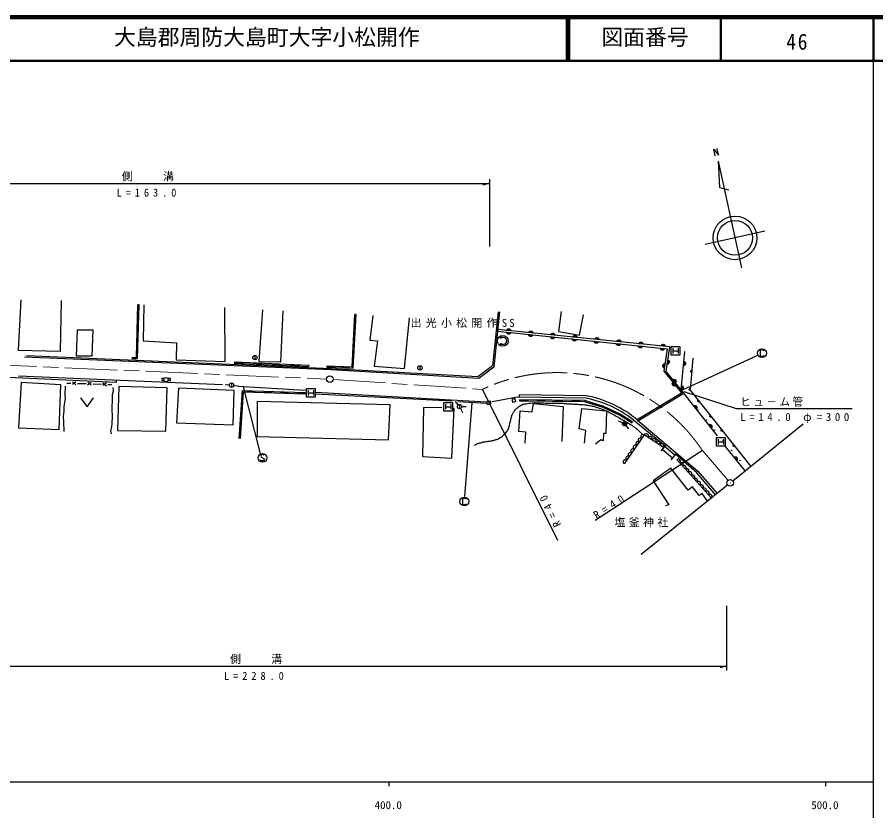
# Model space of a CAD drawing. Units: millimetres, scale not verified. Extents: x 40000 to 680000, y 20000 to 380000.
# Drawn here: x 382846 to 579500, y 198357 to 380000 of the extents above; entities that cross this region are included whole.
import ezdxf
from ezdxf.enums import TextEntityAlignment as Align

# ---------------------------------------------------------------- set-up
doc = ezdxf.new("R2010")
doc.units = ezdxf.units.MM
doc.header["$LTSCALE"] = 1000
doc.linetypes.add('CHAIN', pattern=[18.5, 12, -1.5, 3.5, -1.5])
for name, color, linetype, lineweight in [('M-BGD', 7, 'Continuous', 25), ('M-BMK', 2, 'CHAIN', 13), ('M-BMK-HTXT', 7, 'Continuous', 13), ('M-OTRS', 6, 'Continuous', 25), ('M-STR-STRC', 7, 'Continuous', 25), ('M-TTL', 2, 'Continuous', 140), ('M-TTL-BAND', 7, 'Continuous', 25), ('M-TTL-LINE', 7, 'Continuous', 50)]:
    doc.layers.add(name, color=color, linetype=linetype, lineweight=lineweight)
for name, color, linetype in [('M-BMK-SRVR', 7, 'Continuous'), ('M-STR-HTXT', 7, 'Continuous'), ('M-TTL-TXT', 7, 'Continuous')]:
    doc.layers.add(name, color=color, linetype=linetype)
doc.styles.add('ＭＳ ゴシック', font='')
doc.styles.get('ＭＳ ゴシック').set_extended_font_data('MS Gothic')

# ---------------------------------------------------------------- blocks, each defined once
blk = doc.blocks.new('MARK1089C15L11')
at = {"color": 7, "linetype": 'Continuous', "lineweight": 25}
for p, q in [((-0.03, 0.03), (-0.03, -0.03)), ((-0.03, 0), (0.03, 0)), ((0.03, 0.03), (0.03, -0.03))]:
    blk.add_line(p, q, dxfattribs=at)
blk.add_lwpolyline([(-0.05, -0.05), (-0.05, 0.05), (0.05, 0.05), (0.05, -0.05)], close=True, dxfattribs=at)
blk = doc.blocks.new('MARK1235C15L6')
at = {"color": 7, "linetype": 'Continuous', "lineweight": 25}
blk.add_line((0, 0.05), (0, -0.05), dxfattribs=at)
blk.add_circle((0, 0), 0.05, dxfattribs=at)
blk = doc.blocks.new('MARK1553C15L6')
at = {"color": 7, "linetype": 'Continuous', "lineweight": 25}
blk.add_arc((0, 0), 0.05, 270, 90, dxfattribs=at)
blk = doc.blocks.new('MARK1170C15L6')
at = {"color": 7, "linetype": 'Continuous', "lineweight": 25}
for p, q in [((0.006, -0.046), (0.006, 0.046)), ((0.012, 0.044), (0.012, -0.044)), ((0.018, -0.042), (0.018, 0.042)), ((0.024, 0.036), (0.024, -0.036)), ((0.03, -0.03), (0.03, 0.03)), ((0.036, 0.02), (0.036, -0.02))]:
    blk.add_line(p, q, dxfattribs=at)
blk.add_lwpolyline([(0, 0.05), (0.012, 0.046), (0.022, 0.04), (0.032, 0.03), (0.038, 0.02), (0.042, 0.008), (0.042, -0.008), (0.038, -0.02), (0.032, -0.03), (0.022, -0.04), (0.012, -0.046), (0, -0.05)], close=True, dxfattribs=at)
blk = doc.blocks.new('MARK1169C15L6')
at = {"color": 7, "linetype": 'Continuous', "lineweight": 25}
blk.add_circle((0, 0), 0.05, dxfattribs=at)
blk = doc.blocks.new('MARK1171C15L6')
at = {"color": 7, "linetype": 'Continuous', "lineweight": 25}
for p, q in [((0.008, 0.046), (0.008, -0.046)), ((0.016, -0.042), (0.016, 0.042)), ((0.024, 0.036), (0.024, -0.036)), ((0.032, -0.028), (0.032, 0.028)), ((0.038, 0.016), (0.038, -0.016))]:
    blk.add_line(p, q, dxfattribs=at)
blk.add_lwpolyline([(0, 0.05), (0.012, 0.046), (0.022, 0.04), (0.032, 0.03), (0.038, 0.02), (0.042, 0.008), (0.042, -0.008), (0.038, -0.02), (0.032, -0.03), (0.022, -0.04), (0.012, -0.046), (0, -0.05)], close=True, dxfattribs=at)
blk = doc.blocks.new('MARK1192C15L6')
at = {"color": 7, "linetype": 'Continuous', "lineweight": 25}
for radius in [0.05, 0.044, 0.038, 0.032, 0.026, 0.02, 0.014, 0.008, 0.002]:
    blk.add_circle((0, 0), radius, dxfattribs=at)
blk = doc.blocks.new('MARK1181C15L6')
at = {"color": 7, "linetype": 'Continuous', "lineweight": 25}
for p, q in [((-0.04, 0.05), (0.04, -0.05)), ((-0.04, -0.05), (0.04, 0.05))]:
    blk.add_line(p, q, dxfattribs=at)
blk = doc.blocks.new('MARK1084C15L11')
at = {"color": 7, "linetype": 'Continuous', "lineweight": 25}
blk.add_lwpolyline([(0.016, 0.032), (0.012, 0.036), (0.004, 0.038), (-0.004, 0.038), (-0.016, 0.032), (-0.018, 0.02), (-0.014, 0.01), (0.014, -0.006), (0.018, -0.016), (0.016, -0.028), (0.006, -0.034), (-0.008, -0.034), (-0.02, -0.028), (-0.024, -0.022)], dxfattribs=at)
blk.add_circle((0, 0), 0.05, dxfattribs=at)
blk = doc.blocks.new('MARK1085C15L11')
at = {"color": 7, "linetype": 'Continuous', "lineweight": 25}
blk.add_lwpolyline([(0.022, 0.024), (0.018, 0.03), (0.01, 0.036), (-0.008, 0.036), (-0.016, 0.03), (-0.022, 0.022), (-0.022, -0.022), (-0.016, -0.03), (-0.008, -0.036), (0.01, -0.036), (0.018, -0.032), (0.022, -0.026)], dxfattribs=at)
blk.add_circle((0, 0), 0.05, dxfattribs=at)
blk = doc.blocks.new('MARK5C2L8')
at = {"color": 3, "linetype": 'Continuous', "lineweight": 25}
blk.add_circle((0, 0), 0.05, dxfattribs=at)
blk = doc.blocks.new('MARK28C15L6')
at = {"color": 7, "linetype": 'Continuous', "lineweight": 25}
blk.add_line((0, 0), (0.014, -0.05), dxfattribs=at)

msp = doc.modelspace()

# ---------------------------------------------------------------- hatches: boundary and pattern name
at = {"layer": 'M-BGD'}
for points in [[(410741, 311976), (410808, 314171), (410508, 314181), (410441, 311986)], [(460390, 309749), (460511, 311941), (460212, 311957), (460091, 309765)], [(410608, 307587), (410675, 309782), (410375, 309791), (410308, 307596)], [(460148, 305365), (460269, 307557), (459970, 307573), (459849, 305381)], [(410474, 303197), (410541, 305392), (410241, 305401), (410174, 303206)], [(459906, 300981), (460027, 303173), (459728, 303189), (459607, 300997)], [(409136, 301829), (410214, 301854), (410207, 302154), (409130, 302129)], [(432555, 300792), (434695, 300702), (434708, 301002), (432568, 301091)], [(436835, 300612), (438975, 300522), (438987, 300822), (436847, 300912)], [(441115, 300432), (443255, 300342), (443267, 300642), (441127, 300732)], [(445395, 300252), (447535, 300162), (447547, 300462), (445407, 300552)], [(453661, 299929), (455416, 299846), (455430, 300146), (453675, 300228)], [(457171, 299764), (458927, 299681), (458941, 299981), (457185, 300063)], [(434513, 291456), (434646, 293428), (434347, 293449), (434214, 291476)], [(435465, 294233), (437371, 294171), (437381, 294471), (435474, 294533)], [(439278, 294109), (441184, 294046), (441194, 294346), (439287, 294408)], [(443091, 293984), (444997, 293921), (445007, 294221), (443101, 294283)], [(446904, 293859), (448810, 293796), (448820, 294096), (446914, 294159)], [(499882, 292393), (497893, 292412), (497890, 292112), (499879, 292093)], [(503858, 292355), (501870, 292374), (501867, 292074), (503855, 292055)], [(507835, 292316), (505846, 292336), (505844, 292036), (507832, 292016)], [(511811, 292278), (509823, 292297), (509820, 291997), (511808, 291978)], [(516102, 291262), (513929, 291929), (513841, 291642), (516014, 290975)], [(434247, 287511), (434380, 289484), (434081, 289504), (433948, 287532)], [(520006, 289598), (518142, 290480), (518013, 290209), (519878, 289327)], [(523867, 287332), (521986, 288505), (521827, 288251), (523708, 287077)], [(433981, 283567), (434114, 285539), (433815, 285559), (433682, 283587)]]:
    msp.add_hatch(color=256, dxfattribs=at).paths.add_polyline_path(points)

# ---------------------------------------------------------------- linework, layer by layer
for p, q in [((543400, 347078), (543705, 341003)), ((543400, 347078), (548741, 322655)), ((490984, 342943), (490984, 327538)), ((334127, 341943), (490984, 341943)), ((543705, 341003), (545872, 340453)), ((554084, 330989), (540407, 327998)), ((410142, 302152), (410508, 314181)), ((410434, 301859), (410808, 314171)), ((410808, 314171), (410508, 314181)), ((459549, 299952), (460212, 311957)), ((459832, 299638), (460511, 311941)), ((460511, 311941), (460212, 311957)), ((409130, 302129), (410142, 302152)), ((409136, 301829), (410434, 301859)), ((432568, 301091), (449687, 300372)), ((432555, 300792), (449675, 300072)), ((449675, 300072), (449687, 300372)), ((453661, 299929), (459832, 299638)), ((453675, 300228), (459549, 299952)), ((429893, 295821), (383169, 297861)), ((394228, 296260), (395141, 296231)), ((396641, 296184), (398640, 296122)), ((400139, 296074), (402138, 296012)), ((403637, 295965), (404550, 295936)), ((431459, 295793), (430460, 295820)), ((432456, 295728), (433451, 295625)), ((448824, 294532), (433487, 295441)), ((433682, 283587), (434422, 294568)), ((433981, 283567), (434702, 294258)), ((434422, 294568), (448820, 294096)), ((434702, 294258), (448810, 293796)), ((448810, 293796), (448820, 294096)), ((482465, 292131), (451201, 293696)), ((451229, 294200), (490341, 291948)), ((489411, 294821), (506632, 260276)), ((513127, 293347), (497783, 293581)), ((497783, 293581), (497783, 293003)), ((524847, 287898), (535113, 294066)), ((525002, 287641), (535267, 293809)), ((483847, 291253), (483227, 292038)), ((483777, 292062), (490291, 291648)), ((490509, 291466), (490509, 292051)), ((497430, 293008), (491648, 291958)), ((496159, 292509), (496401, 291808)), ((497078, 292041), (496401, 291808)), ((513151, 292795), (497430, 293008)), ((497893, 292412), (497890, 292112)), ((512775, 291969), (497890, 292112)), ((512821, 292268), (497893, 292412)), ((517091, 290645), (512775, 291969)), ((517199, 290926), (512821, 292268)), ((484392, 290419), (484861, 289536)), ((484657, 290861), (485657, 290861)), ((520802, 288890), (517091, 290645)), ((520946, 289154), (517199, 290926)), ((523867, 287332), (520946, 289154)), ((521488, 287129), (520559, 287501)), ((523708, 287077), (520802, 288890)), ((531202, 281860), (524545, 287340)), ((522263, 286553), (522886, 285770)), ((546742, 273891), (562881, 286893)), ((531499, 282213), (530266, 280749)), ((533473, 279786), (531122, 281765)), ((549576, 276174), (545109, 281735)), ((539766, 280837), (515190, 264771)), ((530587, 281131), (532938, 279151)), ((533849, 280233), (532538, 278676)), ((541841, 269938), (533921, 278734)), ((545574, 272949), (525793, 256993)), ((545370, 230481), (545370, 245306)), ((329343, 231481), (545370, 231481))]:
    msp.add_line(p, q, dxfattribs=at)
for points in [[(542696, 348256), (542366, 349764), (543479, 348423), (543140, 349935)], [(383679, 315310), (383046, 303801), (392804, 303587), (393028, 315186)], [(411864, 314178), (411726, 305915), (419355, 305444), (419268, 301567), (430471, 301228), (430397, 313546)], [(439032, 313036), (438227, 301211), (443233, 301153), (443751, 312806)], [(493336, 312580), (492037, 299889), (488563, 297334), (454744, 299260), (384554, 302189)], [(493009, 312578), (491675, 300174), (488342, 297688), (454797, 299545), (384996, 302516)], [(464289, 311700), (463627, 306090), (465383, 305888), (464606, 300163), (471540, 299558), (472691, 311182)], [(507426, 312633), (506827, 308075), (511638, 307201), (512582, 311873)], [(492881, 308136), (531716, 304102), (530928, 298958), (534928, 294077)], [(534940, 294716), (531468, 298931), (532296, 304548), (492920, 308510)], [(493802, 306716), (493952, 306766), (494152, 306766), (494352, 306716), (494552, 306616), (494702, 306466), (494802, 306316), (494902, 306016), (494902, 305816), (494852, 305616), (494752, 305416), (494602, 305266), (494452, 305166), (494302, 305116), (494152, 305066), (493952, 305066), (493802, 305116)], [(543251, 284149), (534940, 294716), (535743, 303480)], [(537611, 301949), (536976, 294623), (550840, 277192)], [(405524, 296885), (405522, 296352), (352770, 298803), (329191, 298972)], [(416545, 297291), (415945, 297291), (415945, 296811), (416545, 296811)], [(417345, 296811), (417945, 296811), (417945, 297291), (417345, 297291)], [(393859, 295535), (393744, 293533), (393859, 292727), (393537, 290863), (393537, 289896), (393376, 288584), (393468, 287410), (393514, 285200)], [(404746, 295259), (404862, 294638), (404746, 294085), (404631, 293533), (404608, 292865), (404493, 290195), (404585, 288699), (404539, 287111), (404470, 286259), (404194, 285338), (404378, 284625)], [(535522, 294297), (547511, 290411), (574070, 290411)], [(397364, 292864), (398864, 290824), (400364, 292864)], [(490509, 291466), (491336, 291466), (491336, 292051), (490509, 292051)], [(497078, 292041), (496835, 292742), (496159, 292509)], [(499179, 282497), (499326, 284983), (497743, 285186), (498057, 289925), (500787, 289638), (501069, 291609), (507915, 290867), (507572, 282849)], [(480070, 290554), (475927, 290683), (475649, 279473), (482417, 279097), (482896, 290451), (482572, 290451)], [(512782, 282535), (513082, 285413), (511539, 285758), (512138, 290453), (517800, 289878), (517685, 284722), (517110, 284722), (517074, 283047), (516543, 283268), (515335, 282266)], [(524938, 287737), (538770, 276089), (543162, 271003)], [(530907, 281511), (526456, 284417), (521852, 277799)], [(542805, 270716), (538495, 275691), (533642, 279987)], [(540919, 269194), (539698, 270980), (539030, 270543), (537534, 272522), (536544, 271717), (532562, 276781), (528519, 273869), (532064, 268368), (531304, 268138)]]:
    msp.add_lwpolyline(points, dxfattribs=at)
for points in [[(396615, 308388), (396387, 302456), (400033, 302493), (400272, 308349)], [(383796, 296375), (383181, 286005), (392475, 285602), (392877, 295845)], [(406138, 295508), (405825, 285380), (416931, 285257), (417162, 295183)], [(419778, 295063), (419345, 287143), (432321, 286682), (432522, 294537)], [(437840, 292043), (437809, 284016), (467860, 283245), (468271, 291283)]]:
    msp.add_lwpolyline(points, close=True, dxfattribs=at)
for centre, radius in [((547245, 329494), 5000), ((547245, 329494), 4000), ((494052, 305916), 1250), ((493652, 306666), 150), ((493652, 305166), 150), ((493652, 306666), 100), ((493652, 305166), 100), ((493652, 306666), 50), ((493652, 305166), 50), ((416945, 297051), 480)]:
    msp.add_circle(centre, radius, dxfattribs=at)
for centre, start, end in [((508680, 268746), 49.43376, 79.75324), ((508402, 268250), 49.78115, 79.04978)]:
    msp.add_arc(centre, 25000, start, end, dxfattribs=at)
msp.add_open_spline([(487569, 281962), (487803, 282133), (488037, 282305), (488299, 282409), (488523, 282498), (488768, 282538), (489006, 282598), (489241, 282657), (489468, 282734), (489702, 282786), (490042, 282860), (490391, 282888), (490739, 282928), (491048, 282965), (491355, 283012), (491658, 283081), (491884, 283134), (492106, 283203), (492330, 283270), (492550, 283335), (492772, 283397), (492978, 283494), (493149, 283575), (493308, 283681), (493473, 283776), (493613, 283857), (493757, 283930), (493885, 284024), (494063, 284156), (494210, 284326), (494368, 284484), (494502, 284617), (494642, 284741), (494766, 284881), (494866, 284998), (494956, 285124), (495046, 285250), (495135, 285374), (495224, 285499), (495296, 285633), (495403, 285829), (495478, 286043), (495527, 286261), (495576, 286482), (495597, 286707), (495647, 286925), (495701, 287161), (495792, 287389), (495854, 287623), (495915, 287856), (495952, 288095), (496007, 288330), (496064, 288568), (496138, 288803), (496236, 289027), (496325, 289230), (496438, 289421), (496553, 289613), (496688, 289834), (496828, 290053), (497001, 290244), (497099, 290349), (497206, 290447), (497318, 290538), (497438, 290633), (497563, 290720), (497688, 290809), (497954, 290996), (498219, 291193), (498515, 291318), (498802, 291437), (499117, 291491), (499428, 291539), (499630, 291569), (499830, 291595), (500030, 291624), (500276, 291657), (500521, 291696), (500767, 291712), (501036, 291728), (501307, 291717), (501577, 291712), (501990, 291706), (502402, 291716), (502815, 291712), (503234, 291706), (503653, 291687), (504073, 291681), (504410, 291676), (504748, 291680), (505085, 291681), (505398, 291681), (505711, 291679), (506025, 291681), (506282, 291682), (506540, 291686), (506798, 291681), (507142, 291675), (507486, 291656), (507829, 291626), (508167, 291596), (508504, 291555), (508842, 291534), (509136, 291516), (509431, 291515), (509726, 291497), (510015, 291478), (510302, 291443), (510591, 291423), (511026, 291394), (511462, 291395), (511897, 291371), (512300, 291347), (512703, 291301), (513105, 291253), (513415, 291217), (513726, 291177), (514033, 291121), (514381, 291056), (514726, 290969), (515067, 290871), (515542, 290731), (516008, 290565), (516478, 290405), (516978, 290234), (517484, 290075), (517956, 289844), (518346, 289650), (518713, 289408), (519099, 289205), (519321, 289088), (519550, 288985), (519771, 288869), (520151, 288666), (520511, 288427), (520883, 288209), (521212, 288016), (521549, 287838), (521883, 287653), (522140, 287510), (522396, 287365), (522647, 287211), (522963, 287017), (523270, 286808), (523583, 286607), (523816, 286458), (524052, 286313), (524275, 286150), (524447, 286023), (524612, 285886), (524772, 285745), (524980, 285562), (525182, 285371), (525377, 285175), (525558, 284994), (525733, 284808), (525908, 284621)], degree=3, knots=[0, 0, 0, 0, 1, 1, 1, 2, 2, 2, 3, 3, 3, 4, 4, 4, 5, 5, 5, 6, 6, 6, 7, 7, 7, 8, 8, 8, 9, 9, 9, 10, 10, 10, 11, 11, 11, 12, 12, 12, 13, 13, 13, 14, 14, 14, 15, 15, 15, 16, 16, 16, 17, 17, 17, 18, 18, 18, 19, 19, 19, 20, 20, 20, 21, 21, 21, 22, 22, 22, 23, 23, 23, 24, 24, 24, 25, 25, 25, 26, 26, 26, 27, 27, 27, 28, 28, 28, 29, 29, 29, 30, 30, 30, 31, 31, 31, 32, 32, 32, 33, 33, 33, 34, 34, 34, 35, 35, 35, 36, 36, 36, 37, 37, 37, 38, 38, 38, 39, 39, 39, 40, 40, 40, 41, 41, 41, 42, 42, 42, 43, 43, 43, 44, 44, 44, 45, 45, 45, 46, 46, 46, 47, 47, 47, 48, 48, 48, 49, 49, 49, 50, 50, 50, 51, 51, 51, 52, 52, 52, 52], dxfattribs=at)
at = {"layer": 'M-BMK'}
for p, q in [((356812, 301352), (453708, 297168)), ((455206, 297086), (489411, 294821)), ((545668, 273988), (539766, 280837))]:
    msp.add_line(p, q, dxfattribs=at)
msp.add_arc((506484, 258648), 40000, 33.6915, 115.26724, dxfattribs=at)
at = {"layer": 'M-OTRS'}
for radius in [31.3, 25, 18.8, 12.5, 6.3]:
    msp.add_circle((546158, 273420), radius, dxfattribs=at)
at = {"layer": 'M-STR-STRC'}
for p, q in [((535208, 294682), (552299, 302594)), ((434582, 295376), (438485, 280094)), ((485362, 270298), (487081, 291716))]:
    msp.add_line(p, q, dxfattribs=at)
at = {"layer": 'M-TTL'}
msp.add_line((680000, 380000), (40000, 380000), dxfattribs=at)
at = {"layer": 'M-TTL-BAND'}
for p, q in [((579000, 20000), (579000, 370000)), ((40000, 205000), (579000, 205000)), ((468000, 205000), (468000, 204000)), ((568000, 205000), (568000, 204000))]:
    msp.add_line(p, q, dxfattribs=at)
at = {"layer": 'M-TTL-LINE'}
for p, q in [((508746, 380000), (508746, 370000)), ((509246, 380000), (509246, 370000)), ((543996, 380000), (543996, 370000)), ((579000, 380000), (579000, 370000)), ((40000, 370000), (680000, 370000))]:
    msp.add_line(p, q, dxfattribs=at)

# ---------------------------------------------------------------- block references
at = {"layer": 'M-BGD'}
for name, p, xscale, yscale, rotation in [('MARK28C15L6', (490984, 341943), 30000, 30000, 270), ('MARK1170C15L6', (495396, 307875), 10000, 10000, 264.06882), ('MARK1170C15L6', (495443, 308256), 10000, 10000, 84.25321), ('MARK1170C15L6', (500424, 307353), 10000, 10000, 264.06882), ('MARK1170C15L6', (500489, 307749), 10000, 10000, 84.25321), ('MARK1170C15L6', (505453, 306830), 10000, 10000, 264.06882), ('MARK1170C15L6', (505534, 307241), 10000, 10000, 84.25321), ('MARK1170C15L6', (510580, 306733), 10000, 10000, 84.25321), ('MARK1170C15L6', (510482, 306308), 10000, 10000, 264.06882), ('MARK1170C15L6', (515511, 305785), 10000, 10000, 264.06882), ('MARK1170C15L6', (515626, 306225), 10000, 10000, 84.25321), ('MARK1170C15L6', (520539, 305263), 10000, 10000, 264.06882), ('MARK1170C15L6', (520672, 305717), 10000, 10000, 84.25321), ('MARK1170C15L6', (525718, 305210), 10000, 10000, 84.25321), ('MARK1170C15L6', (530764, 304702), 10000, 10000, 84.25321), ('MARK1170C15L6', (525568, 304740), 10000, 10000, 264.06882), ('MARK1170C15L6', (530597, 304218), 10000, 10000, 264.06882), ('MARK1170C15L6', (531781, 301054), 10000, 10000, 351.60707), ('MARK1170C15L6', (535490, 300711), 10000, 10000, 354.76576), ('MARK1170C15L6', (531121, 300217), 10000, 10000, 171.28759), ('MARK1171C15L6', (537349, 298924), 5000, 5000, 175.05183), ('MARK1170C15L6', (533328, 296673), 10000, 10000, 39.4831), ('MARK1181C15L6', (395891, 296208), 8000, 8000, 268.20386), ('MARK1181C15L6', (399389, 296098), 8000, 8000, 268.20386), ('MARK1181C15L6', (402888, 295988), 8000, 8000, 268.20386), ('MARK1170C15L6', (533325, 296032), 10000, 10000, 219.33814), ('MARK1170C15L6', (534986, 295214), 10000, 10000, 354.76576), ('MARK1171C15L6', (536994, 294822), 5000, 5000, 175.05183), ('MARK1170C15L6', (538094, 290706), 10000, 10000, 38.18295), ('MARK1171C15L6', (538931, 292165), 5000, 5000, 218.4962), ('MARK1169C15L6', (538778, 290104), 1000, 1000, 12.33544), ('MARK1169C15L6', (540697, 287798), 1000, 1000, 12.33544), ('MARK1171C15L6', (541721, 288657), 5000, 5000, 218.4962), ('MARK1170C15L6', (541532, 286334), 10000, 10000, 38.18295), ('MARK1169C15L6', (542616, 285492), 1000, 1000, 12.33544), ('MARK1171C15L6', (544287, 285431), 5000, 5000, 218.4962), ('MARK1553C15L6', (525592, 283176), 10076, 10076, 145.17551), ('MARK1553C15L6', (526168, 284003), 10077, 10077, 145.17551), ('MARK1553C15L6', (526901, 284126), 10633, 10633, 56.85978), ('MARK1553C15L6', (527791, 283545), 10632, 10632, 56.85978), ('MARK1553C15L6', (528681, 282964), 10633, 10633, 56.85978), ('MARK1169C15L6', (544535, 283186), 1000, 1000, 12.33544), ('MARK1553C15L6', (523866, 280694), 10077, 10077, 145.17551), ('MARK1553C15L6', (524441, 281522), 10077, 10077, 145.17551), ('MARK1553C15L6', (525017, 282349), 10077, 10077, 145.17551), ('MARK1553C15L6', (529572, 282382), 10632, 10632, 56.85978), ('MARK1553C15L6', (530462, 281801), 10633, 10633, 56.85978), ('MARK1171C15L6', (547042, 281967), 5000, 5000, 218.4962), ('MARK1553C15L6', (522715, 279040), 10077, 10077, 145.17551), ('MARK1553C15L6', (523291, 279867), 10076, 10076, 145.17551), ('MARK1169C15L6', (546454, 280880), 1000, 1000, 12.33544), ('MARK1170C15L6', (547342, 278954), 10000, 10000, 38.7702), ('MARK1553C15L6', (522140, 278213), 10077, 10077, 145.17551), ('MARK1553C15L6', (534251, 278368), 9864, 9864, 42.00177), ('MARK1553C15L6', (534911, 277635), 9864, 9864, 42.00177), ('MARK1553C15L6', (535571, 276902), 9864, 9864, 42.00177), ('MARK1169C15L6', (548373, 278574), 1000, 1000, 12.33544), ('MARK1553C15L6', (536231, 276169), 9864, 9864, 42.00177), ('MARK1553C15L6', (536891, 275436), 9864, 9864, 42.00177), ('MARK1553C15L6', (537551, 274703), 9864, 9864, 42.00177), ('MARK1553C15L6', (538211, 273970), 9864, 9864, 42.00177), ('MARK1553C15L6', (538871, 273237), 9863, 9863, 42.00177), ('MARK1553C15L6', (539531, 272504), 9864, 9864, 42.00177), ('MARK1553C15L6', (540191, 271771), 9864, 9864, 42.00177), ('MARK1553C15L6', (540851, 271038), 9864, 9864, 42.00177), ('MARK1553C15L6', (541511, 270305), 9864, 9864, 42.00177), ('MARK28C15L6', (545370, 231481), 30000, 30000, 270)]:
    msp.add_blockref(name, p, dxfattribs=dict(at, xscale=xscale, yscale=yscale, rotation=rotation))
at = {"layer": 'M-BGD', "xscale": 10000, "yscale": 10000}
for name, p in [('MARK1235C15L6', (437300, 302092)), ('MARK1235C15L6', (475098, 299737)), ('MARK1235C15L6', (431959, 295779)), ('MARK1235C15L6', (484157, 290861)), ('MARK1192C15L6', (521952, 286944))]:
    msp.add_blockref(name, p, dxfattribs=at)
at = {"layer": 'M-BMK-SRVR', "xscale": 15000, "yscale": 15000}
for p in [(454457, 297135), (546158, 273420)]:
    msp.add_blockref('MARK5C2L8', p, dxfattribs=at)
at = {"layer": 'M-STR-STRC', "xscale": 20000, "yscale": 20000}
for name, p in [('MARK1089C15L11', (533616, 303638)), ('MARK1085C15L11', (553429, 303109)), ('MARK1089C15L11', (450086, 294033)), ('MARK1089C15L11', (481555, 290848)), ('MARK1089C15L11', (544017, 282811)), ('MARK1084C15L11', (439020, 279118)), ('MARK1085C15L11', (485254, 269154))]:
    msp.add_blockref(name, p, dxfattribs=at)

# ---------------------------------------------------------------- texts
at = {"layer": 'M-BMK-HTXT', "char_height": 1833, "attachment_point": 7, "style": 'ＭＳ ゴシック'}
for s, insert in [('\\T1.39;出光小松開作SS', (472955, 308899)), ('\\T1.31;塩釜神社', (519629, 263277))]:
    msp.add_mtext(s, dxfattribs=dict(at, insert=insert))
at = {"layer": 'M-STR-HTXT', "char_height": 1833, "attachment_point": 7, "style": 'ＭＳ ゴシック'}
for s, insert in [('\\T1.26;側\u3000\u3000溝', (406806, 342443)), ('\\T1.76;\\W0.95;L=163.0', (405618, 338905)), ('\\T1.26;\\W0.95;ヒュ－ム管', (548471, 290845)), ('\\T1.65;L=14.0\\~φ=300', (548471, 287090)), ('\\T1.26;側\u3000\u3000溝', (431606, 231981)), ('\\T1.76;\\W0.95;L=228.0', (430219, 228296))]:
    msp.add_mtext(s, dxfattribs=dict(at, insert=insert))
for insert, rotation in [((507503, 263886), 116.5), ((515596, 265037), 33)]:
    msp.add_mtext('\\T1.85;\\W0.95;R=40', dxfattribs=dict(at, insert=insert, rotation=rotation))
at = {"layer": 'M-TTL-BAND', "style": 'ＭＳ ゴシック'}
for s, p in [('400.0', (464719, 198195)), ('500.0', (564719, 198195))]:
    msp.add_text(s, height=1833, dxfattribs=at).set_placement(p, align=Align.BOTTOM_LEFT)
at = {"layer": 'M-TTL-TXT', "style": 'ＭＳ ゴシック'}
for s, p in [('大島郡周防大島町大字小松開作', (405024, 372500)), ('図面番号', (516621, 372500))]:
    msp.add_text(s, height=3666, dxfattribs=at).set_placement(p, align=Align.BOTTOM_LEFT)
at = {"layer": 'M-TTL-TXT', "insert": (558996, 372500), "char_height": 3666, "attachment_point": 7, "style": 'ＭＳ ゴシック'}
msp.add_mtext('\\T1.16;\\W0.9;46', dxfattribs=at)

doc.saveas('drawing.dxf')
